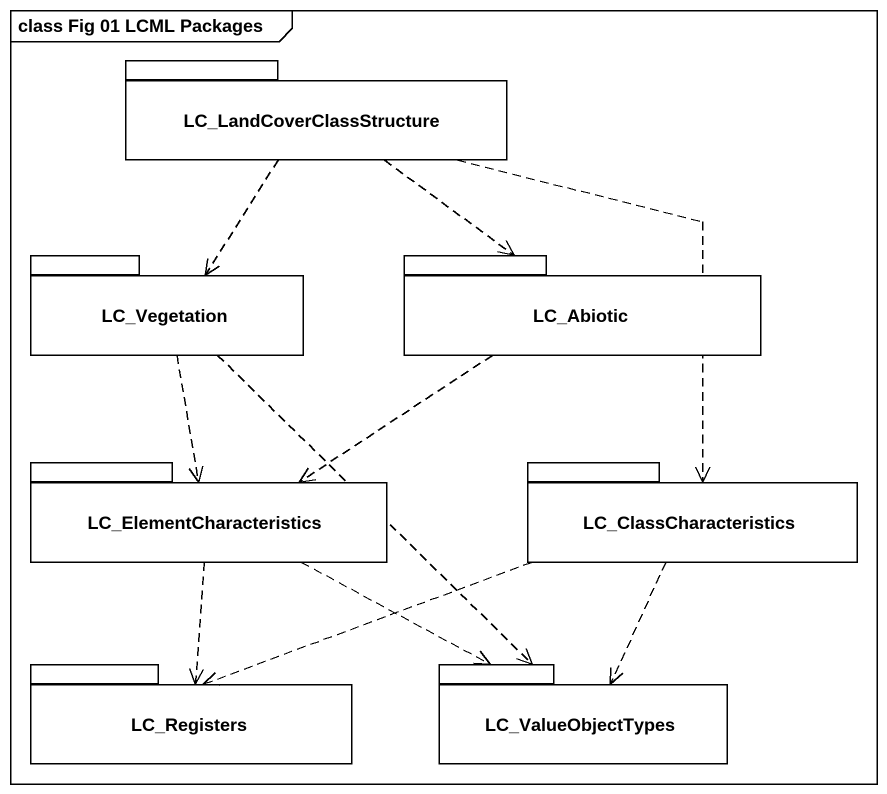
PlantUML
@startuml
mainframe class Fig 01 LCML Packages
package LC_LandCoverClassStructure {
}
package LC_Vegetation {
}
package LC_Abiotic {
}
package LC_ElementCharacteristics {
}
package LC_ClassCharacteristics {
}
package LC_Registers {
}
package LC_ValueObjectTypes {
}
LC_LandCoverClassStructure ..> LC_Vegetation
LC_LandCoverClassStructure ..> LC_Abiotic
LC_LandCoverClassStructure ..> LC_ClassCharacteristics
LC_Vegetation ..> LC_ElementCharacteristics
LC_Vegetation ..> LC_ValueObjectTypes
LC_Abiotic .left.> LC_ElementCharacteristics
LC_ElementCharacteristics ..> LC_Registers
LC_ElementCharacteristics .right.> LC_ValueObjectTypes
LC_ClassCharacteristics .left.> LC_Registers
LC_ClassCharacteristics ..> LC_ValueObjectTypes
@enduml
